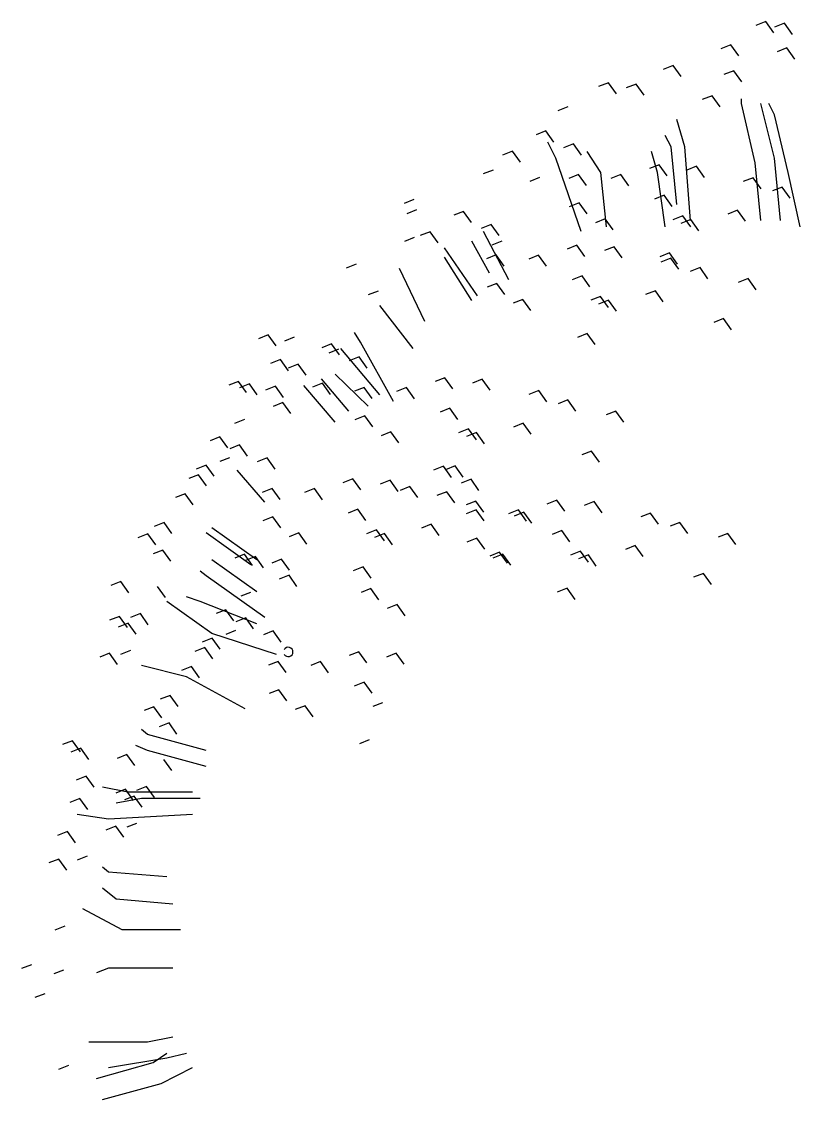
# Model space of a CAD drawing. Header units: millimetres. Extents: x 11966 to 133335, y 1756 to 88592.
# Drawn here: x 53493 to 55298, y 79315 to 81829 of the extents above; entities that cross this region are included whole.
import ezdxf

# ---------------------------------------------------------------- set-up
doc = ezdxf.new("R2010")
doc.units = ezdxf.units.MM

# ---------------------------------------------------------------- blocks, each defined once
blk = doc.blocks.new('A$C06EA5E69')
at = {"color": 64}
for p, q in [((1.7363, 4.5266), (1.7133, 4.5175)), ((1.7363, 4.5266), (1.7133, 4.5175)), ((1.7549, 4.5006), (1.7363, 4.5266)), ((1.78, 4.5227), (1.7571, 4.5136)), ((1.78, 4.5227), (1.7571, 4.5136)), ((1.7987, 4.4967), (1.78, 4.5227)), ((1.6547, 4.4724), (1.6318, 4.4633)), ((1.6734, 4.4464), (1.6547, 4.4724)), ((1.7857, 4.4651), (1.7627, 4.456)), ((1.7857, 4.4651), (1.7627, 4.456)), ((1.8043, 4.4392), (1.7857, 4.4651)), ((1.8043, 4.4392), (1.7857, 4.4651)), ((1.5203, 4.4243), (1.4974, 4.4152)), ((1.5203, 4.4243), (1.4974, 4.4152)), ((1.539, 4.3983), (1.5203, 4.4243)), ((1.6616, 4.4121), (1.6387, 4.403)), ((1.6616, 4.4121), (1.6387, 4.403)), ((1.6802, 4.3862), (1.6616, 4.4121)), ((1.4524, 4.355), (1.4338, 4.3809)), ((1.6111, 4.3538), (1.5881, 4.3447)), ((1.6111, 4.3538), (1.5881, 4.3447)), ((1.6297, 4.3278), (1.6111, 4.3538)), ((1.6297, 4.3278), (1.6111, 4.3538)), ((0.9411, 3.8276), (0.8818, 3.9508)), ((0.9137, 3.7641), (0.8362, 3.8649)), ((0.7906, 3.7791), (0.777, 3.8015)), ((0.8681, 3.6409), (0.7906, 3.7791)), ((0.8362, 3.6559), (0.745, 3.7641)), ((0.8089, 3.6297), (0.7314, 3.7044)), ((0.7314, 3.5924), (0.6584, 3.6783)), ((0.7633, 3.6185), (0.6995, 3.6932)), ((0.5673, 3.4057), (0.5034, 3.4804)), ((0.549, 3.2714), (0.4442, 3.346)), ((0.5353, 3.2602), (0.4305, 3.3348)), ((0.549, 3.1967), (0.4442, 3.2714)), ((0.4305, 3.234), (0.4168, 3.2452)), ((0.5673, 3.137), (0.4305, 3.234)), ((0.4442, 3.0996), (0.3393, 3.1743)), ((0.4168, 3.1743), (0.3849, 3.1855)), ((0.549, 3.122), (0.4168, 3.1743)), ((0.5946, 3.0511), (0.4442, 3.0996))]:
    blk.add_line(p, q, dxfattribs=at)
at = {"color": 62}
for p, q in [((1.3694, 4.3841), (1.3464, 4.375)), ((1.3694, 4.3841), (1.3464, 4.375)), ((1.388, 4.3581), (1.3694, 4.3841)), ((1.388, 4.3581), (1.3694, 4.3841)), ((1.4338, 4.3809), (1.4109, 4.3718)), ((1.4338, 4.3809), (1.4109, 4.3718)), ((1.2743, 4.3279), (1.2513, 4.3188)), ((1.2235, 4.2717), (1.2005, 4.2626)), ((1.2235, 4.2717), (1.2005, 4.2626)), ((1.2421, 4.2457), (1.2235, 4.2717)), ((1.2421, 4.2457), (1.2235, 4.2717)), ((1.1453, 4.2244), (1.1223, 4.2153)), ((1.1453, 4.2244), (1.1223, 4.2153)), ((1.1639, 4.1984), (1.1453, 4.2244)), ((1.1639, 4.1984), (1.1453, 4.2244)), ((1.2876, 4.2412), (1.2647, 4.2321)), ((1.2876, 4.2412), (1.2647, 4.2321)), ((1.3063, 4.2153), (1.2876, 4.2412)), ((1.1003, 4.1804), (1.0773, 4.1713)), ((1.4877, 4.1927), (1.4648, 4.1836)), ((1.4877, 4.1927), (1.4648, 4.1836)), ((1.5064, 4.1667), (1.4877, 4.1927)), ((1.5064, 4.1667), (1.4877, 4.1927)), ((1.2086, 4.1628), (1.1856, 4.1537)), ((1.2995, 4.1701), (1.2766, 4.161)), ((1.2995, 4.1701), (1.2766, 4.161)), ((1.3182, 4.1442), (1.2995, 4.1701)), ((1.3182, 4.1442), (1.2995, 4.1701)), ((1.3982, 4.1697), (1.3753, 4.1606)), ((1.3982, 4.1697), (1.3753, 4.1606)), ((1.4168, 4.1438), (1.3982, 4.1697)), ((1.4168, 4.1438), (1.3982, 4.1697)), ((0.9156, 4.1118), (0.8926, 4.1027)), ((1.3011, 4.104), (1.2781, 4.0949)), ((1.3197, 4.078), (1.3011, 4.104)), ((1.3197, 4.078), (1.3011, 4.104)), ((1.4996, 4.1216), (1.4767, 4.1125)), ((1.4996, 4.1216), (1.4767, 4.1125)), ((1.5182, 4.0956), (1.4996, 4.1216)), ((1.5182, 4.0956), (1.4996, 4.1216)), ((0.9219, 4.0877), (0.8989, 4.0786)), ((1.0315, 4.0839), (1.0086, 4.0748)), ((1.0315, 4.0839), (1.0086, 4.0748)), ((1.0502, 4.0579), (1.0315, 4.0839)), ((1.0502, 4.0579), (1.0315, 4.0839)), ((1.0957, 4.0534), (1.0727, 4.0443)), ((1.0957, 4.0534), (1.0727, 4.0443)), ((1.1143, 4.0275), (1.0957, 4.0534)), ((1.362, 4.0666), (1.339, 4.0575)), ((1.362, 4.0666), (1.339, 4.0575)), ((1.3806, 4.0406), (1.362, 4.0666)), ((1.3806, 4.0406), (1.362, 4.0666)), ((0.9164, 4.0228), (0.8935, 4.0137)), ((0.9533, 4.0366), (0.9303, 4.0275)), ((0.9533, 4.0366), (0.9303, 4.0275)), ((0.9719, 4.0106), (0.9533, 4.0366)), ((0.9719, 4.0106), (0.9533, 4.0366)), ((1.1205, 4.0146), (1.0975, 4.0055)), ((1.2958, 4.0049), (1.2728, 3.9958)), ((1.2958, 4.0049), (1.2728, 3.9958)), ((1.3144, 3.9789), (1.2958, 4.0049)), ((1.3144, 3.9789), (1.2958, 4.0049)), ((1.3829, 4.0015), (1.36, 3.9924)), ((1.3829, 4.0015), (1.36, 3.9924)), ((1.4015, 3.9756), (1.3829, 4.0015)), ((1.4015, 3.9756), (1.3829, 4.0015)), ((1.1076, 3.9824), (1.0846, 3.9733)), ((1.1076, 3.9824), (1.0846, 3.9733)), ((1.1262, 3.9564), (1.1076, 3.9824)), ((1.1262, 3.9564), (1.1076, 3.9824)), ((1.2063, 3.982), (1.1833, 3.9728)), ((1.2063, 3.982), (1.1833, 3.9728)), ((1.2249, 3.956), (1.2063, 3.982)), ((1.2249, 3.956), (1.2063, 3.982)), ((0.7805, 3.9607), (0.7575, 3.9516)), ((1.3077, 3.9338), (1.2847, 3.9247)), ((1.3077, 3.9338), (1.2847, 3.9247)), ((1.3263, 3.9079), (1.3077, 3.9338)), ((1.3263, 3.9079), (1.3077, 3.9338)), ((0.832, 3.8982), (0.809, 3.8891)), ((1.1091, 3.9162), (1.0862, 3.9071)), ((1.1278, 3.8902), (1.1091, 3.9162)), ((1.1278, 3.8902), (1.1091, 3.9162)), ((1.17, 3.8788), (1.147, 3.8697)), ((1.17, 3.8788), (1.147, 3.8697)), ((1.1886, 3.8529), (1.17, 3.8788)), ((1.1886, 3.8529), (1.17, 3.8788)), ((1.3509, 3.8859), (1.3279, 3.8768)), ((1.3509, 3.8859), (1.3279, 3.8768)), ((1.3695, 3.877), (1.3465, 3.8679)), ((1.3695, 3.877), (1.3465, 3.8679)), ((1.3695, 3.8599), (1.3509, 3.8859)), ((1.3881, 3.8511), (1.3695, 3.877)), ((0.5756, 3.7962), (0.5526, 3.787)), ((0.5756, 3.7962), (0.5526, 3.787)), ((0.5942, 3.7702), (0.5756, 3.7962)), ((0.5942, 3.7702), (0.5756, 3.7962)), ((1.3199, 3.7993), (1.2969, 3.7902)), ((1.3199, 3.7993), (1.2969, 3.7902)), ((1.3385, 3.7733), (1.3199, 3.7993)), ((1.3385, 3.7733), (1.3199, 3.7993)), ((0.6363, 3.7905), (0.6133, 3.7814)), ((0.7234, 3.7751), (0.7004, 3.766)), ((0.7234, 3.7751), (0.7004, 3.766)), ((0.742, 3.7492), (0.7234, 3.7751)), ((0.742, 3.7492), (0.7234, 3.7751)), ((0.7397, 3.7626), (0.7167, 3.7535)), ((0.6039, 3.7384), (0.581, 3.7293)), ((0.6039, 3.7384), (0.581, 3.7293)), ((0.6226, 3.7124), (0.6039, 3.7384)), ((0.6226, 3.7124), (0.6039, 3.7384)), ((0.6452, 3.7278), (0.6222, 3.7187)), ((0.6452, 3.7278), (0.6222, 3.7187)), ((0.6638, 3.7019), (0.6452, 3.7278)), ((0.6638, 3.7019), (0.6452, 3.7278)), ((0.7876, 3.7447), (0.7646, 3.7356)), ((0.7876, 3.7447), (0.7646, 3.7356)), ((0.8062, 3.7187), (0.7876, 3.7447)), ((0.9877, 3.6961), (0.9647, 3.687)), ((0.9877, 3.6961), (0.9647, 3.687)), ((1.0063, 3.6702), (0.9877, 3.6961)), ((1.0063, 3.6702), (0.9877, 3.6961)), ((0.5063, 3.6876), (0.4833, 3.6785)), ((0.5063, 3.6876), (0.4833, 3.6785)), ((0.5249, 3.6616), (0.5063, 3.6876)), ((0.5249, 3.6616), (0.5063, 3.6876)), ((0.5315, 3.682), (0.5086, 3.6729)), ((0.5315, 3.682), (0.5086, 3.6729)), ((0.5501, 3.656), (0.5315, 3.682)), ((0.5501, 3.656), (0.5315, 3.682)), ((0.5923, 3.6764), (0.5693, 3.6673)), ((0.5923, 3.6764), (0.5693, 3.6673)), ((0.6109, 3.6504), (0.5923, 3.6764)), ((0.7021, 3.6833), (0.6791, 3.6742)), ((0.7207, 3.6574), (0.7021, 3.6833)), ((0.7207, 3.6574), (0.7021, 3.6833)), ((0.7995, 3.6736), (0.7765, 3.6645)), ((0.7995, 3.6736), (0.7765, 3.6645)), ((0.8181, 3.6476), (0.7995, 3.6736)), ((0.8181, 3.6476), (0.7995, 3.6736)), ((0.8981, 3.6732), (0.8752, 3.6641)), ((0.8981, 3.6732), (0.8752, 3.6641)), ((0.9168, 3.6472), (0.8981, 3.6732)), ((0.9168, 3.6472), (0.8981, 3.6732)), ((1.0748, 3.6928), (1.0518, 3.6837)), ((1.0748, 3.6928), (1.0518, 3.6837)), ((1.0934, 3.6668), (1.0748, 3.6928)), ((1.0934, 3.6668), (1.0748, 3.6928)), ((1.2067, 3.6661), (1.1837, 3.657)), ((1.2067, 3.6661), (1.1837, 3.657)), ((1.2253, 3.6401), (1.2067, 3.6661)), ((1.2253, 3.6401), (1.2067, 3.6661)), ((0.6098, 3.6385), (0.5868, 3.6294)), ((0.6098, 3.6385), (0.5868, 3.6294)), ((0.6284, 3.6125), (0.6098, 3.6385)), ((0.6284, 3.6125), (0.6098, 3.6385)), ((0.9995, 3.6251), (0.9766, 3.6159)), ((0.9995, 3.6251), (0.9766, 3.6159)), ((1.0182, 3.5991), (0.9995, 3.6251)), ((1.0182, 3.5991), (0.9995, 3.6251)), ((1.2749, 3.6442), (1.2519, 3.6351)), ((1.2749, 3.6442), (1.2519, 3.6351)), ((1.2935, 3.6183), (1.2749, 3.6442)), ((1.2935, 3.6183), (1.2749, 3.6442)), ((0.52, 3.5988), (0.497, 3.5897)), ((0.52, 3.5988), (0.497, 3.5897)), ((0.801, 3.6074), (0.778, 3.5983)), ((0.8196, 3.5814), (0.801, 3.6074)), ((0.8196, 3.5814), (0.801, 3.6074)), ((1.3869, 3.6185), (1.3639, 3.6094)), ((1.3869, 3.6185), (1.3639, 3.6094)), ((1.4055, 3.5925), (1.3869, 3.6185)), ((1.4055, 3.5925), (1.3869, 3.6185)), ((0.8619, 3.5701), (0.8389, 3.561)), ((0.8619, 3.5701), (0.8389, 3.561)), ((0.8805, 3.5441), (0.8619, 3.5701)), ((0.8805, 3.5441), (0.8619, 3.5701)), ((1.0427, 3.5771), (1.0197, 3.568)), ((1.0427, 3.5771), (1.0197, 3.568)), ((1.0613, 3.5512), (1.0427, 3.5771)), ((1.1707, 3.5903), (1.1477, 3.5812)), ((1.1707, 3.5903), (1.1477, 3.5812)), ((1.1893, 3.5643), (1.1707, 3.5903)), ((1.1893, 3.5643), (1.1707, 3.5903)), ((1.0613, 3.5683), (1.0384, 3.5592)), ((1.0613, 3.5683), (1.0384, 3.5592)), ((1.08, 3.5423), (1.0613, 3.5683)), ((1.33, 3.5252), (1.307, 3.5161)), ((1.33, 3.5252), (1.307, 3.5161)), ((1.3486, 3.4992), (1.33, 3.5252)), ((1.3486, 3.4992), (1.33, 3.5252)), ((0.9845, 3.4897), (0.9615, 3.4806)), ((0.9845, 3.4897), (0.9615, 3.4806)), ((1.0031, 3.4638), (0.9845, 3.4897)), ((1.0031, 3.4638), (0.9845, 3.4897)), ((1.0117, 3.4905), (0.9888, 3.4814)), ((1.0117, 3.4905), (0.9888, 3.4814)), ((1.0304, 3.4645), (1.0117, 3.4905)), ((1.0304, 3.4645), (1.0117, 3.4905)), ((0.773, 3.4604), (0.75, 3.4513)), ((0.773, 3.4604), (0.75, 3.4513)), ((0.7916, 3.4345), (0.773, 3.4604)), ((0.7916, 3.4345), (0.773, 3.4604)), ((0.8601, 3.4571), (0.8371, 3.448)), ((0.8601, 3.4571), (0.8371, 3.448)), ((0.8787, 3.4311), (0.8601, 3.4571)), ((0.8787, 3.4311), (0.8601, 3.4571)), ((1.0487, 3.4593), (1.0257, 3.4502)), ((1.0487, 3.4593), (1.0257, 3.4502)), ((1.0673, 3.4333), (1.0487, 3.4593)), ((0.9063, 3.4424), (0.8833, 3.4333)), ((0.9063, 3.4424), (0.8833, 3.4333)), ((0.9249, 3.4165), (0.9063, 3.4424)), ((0.9249, 3.4165), (0.9063, 3.4424)), ((0.992, 3.4304), (0.969, 3.4213)), ((0.992, 3.4304), (0.969, 3.4213)), ((1.0106, 3.4044), (0.992, 3.4304)), ((1.0106, 3.4044), (0.992, 3.4304)), ((1.0602, 3.4085), (1.0372, 3.3994)), ((1.0602, 3.4085), (1.0372, 3.3994)), ((1.0788, 3.3826), (1.0602, 3.4085)), ((1.0788, 3.3826), (1.0602, 3.4085)), ((1.2488, 3.4107), (1.2258, 3.4016)), ((1.2488, 3.4107), (1.2258, 3.4016)), ((1.2674, 3.3848), (1.2488, 3.4107)), ((1.2674, 3.3848), (1.2488, 3.4107)), ((1.3359, 3.4074), (1.3129, 3.3983)), ((1.3359, 3.4074), (1.3129, 3.3983)), ((1.3545, 3.3814), (1.3359, 3.4074)), ((1.3545, 3.3814), (1.3359, 3.4074)), ((0.7849, 3.3894), (0.7619, 3.3803)), ((0.7849, 3.3894), (0.7619, 3.3803)), ((0.8035, 3.3634), (0.7849, 3.3894)), ((0.8035, 3.3634), (0.7849, 3.3894)), ((1.0606, 3.3882), (1.0376, 3.3791)), ((1.0606, 3.3882), (1.0376, 3.3791)), ((1.0792, 3.3622), (1.0606, 3.3882)), ((1.0792, 3.3622), (1.0606, 3.3882)), ((1.1593, 3.3878), (1.1363, 3.3787)), ((1.1593, 3.3878), (1.1363, 3.3787)), ((1.1722, 3.3828), (1.1492, 3.3737)), ((1.1722, 3.3828), (1.1492, 3.3737)), ((1.1779, 3.3618), (1.1593, 3.3878)), ((1.1779, 3.3618), (1.1593, 3.3878)), ((1.1908, 3.3568), (1.1722, 3.3828)), ((1.1908, 3.3568), (1.1722, 3.3828)), ((1.4678, 3.3807), (1.4448, 3.3716)), ((1.4678, 3.3807), (1.4448, 3.3716)), ((1.4864, 3.3547), (1.4678, 3.3807)), ((1.4864, 3.3547), (1.4678, 3.3807)), ((0.956, 3.3546), (0.933, 3.3455)), ((0.956, 3.3546), (0.933, 3.3455)), ((0.9746, 3.3286), (0.956, 3.3546)), ((0.9746, 3.3286), (0.956, 3.3546)), ((1.536, 3.3588), (1.513, 3.3497)), ((1.536, 3.3588), (1.513, 3.3497)), ((1.5546, 3.3329), (1.536, 3.3588)), ((1.5546, 3.3329), (1.536, 3.3588)), ((0.6658, 3.3084), (0.6472, 3.3344)), ((0.6658, 3.3084), (0.6472, 3.3344)), ((0.828, 3.3414), (0.805, 3.3323)), ((0.828, 3.3414), (0.805, 3.3323)), ((0.8467, 3.3326), (0.8237, 3.3235)), ((0.8467, 3.3326), (0.8237, 3.3235)), ((0.8466, 3.3155), (0.828, 3.3414)), ((0.8653, 3.3066), (0.8467, 3.3326)), ((1.0621, 3.322), (1.0391, 3.3129)), ((1.0807, 3.296), (1.0621, 3.322)), ((1.0807, 3.296), (1.0621, 3.322)), ((1.2607, 3.3396), (1.2377, 3.3305)), ((1.2607, 3.3396), (1.2377, 3.3305)), ((1.2793, 3.3137), (1.2607, 3.3396)), ((1.2793, 3.3137), (1.2607, 3.3396)), ((1.648, 3.3331), (1.6251, 3.324)), ((1.648, 3.3331), (1.6251, 3.324)), ((1.6667, 3.3071), (1.648, 3.3331)), ((1.6667, 3.3071), (1.648, 3.3331)), ((1.4318, 3.3049), (1.4088, 3.2958)), ((1.4318, 3.3049), (1.4088, 3.2958)), ((1.4504, 3.2789), (1.4318, 3.3049)), ((1.4504, 3.2789), (1.4318, 3.3049)), ((1.1153, 3.2895), (1.0923, 3.2804)), ((1.1153, 3.2895), (1.0923, 3.2804)), ((1.123, 3.2847), (1.1, 3.2756)), ((1.123, 3.2847), (1.1, 3.2756)), ((1.1339, 3.2636), (1.1153, 3.2895)), ((1.1339, 3.2636), (1.1153, 3.2895)), ((1.1416, 3.2587), (1.123, 3.2847)), ((1.1416, 3.2587), (1.123, 3.2847)), ((1.3038, 3.2917), (1.2809, 3.2826)), ((1.3038, 3.2917), (1.2809, 3.2826)), ((1.3225, 3.2829), (1.2995, 3.2738)), ((1.3225, 3.2829), (1.2995, 3.2738)), ((1.3225, 3.2657), (1.3038, 3.2917)), ((1.3411, 3.2569), (1.3225, 3.2829)), ((0.7971, 3.2548), (0.7741, 3.2457)), ((0.7971, 3.2548), (0.7741, 3.2457)), ((0.8157, 3.2288), (0.7971, 3.2548)), ((0.8157, 3.2288), (0.7971, 3.2548)), ((0.6427, 3.2094), (0.6241, 3.2354)), ((0.6427, 3.2094), (0.6241, 3.2354)), ((1.5911, 3.2398), (1.5681, 3.2307)), ((1.5911, 3.2398), (1.5681, 3.2307)), ((1.6097, 3.2138), (1.5911, 3.2398)), ((1.6097, 3.2138), (1.5911, 3.2398)), ((0.8153, 3.2043), (0.7923, 3.1952)), ((0.8339, 3.1783), (0.8153, 3.2043)), ((0.8339, 3.1783), (0.8153, 3.2043)), ((1.2729, 3.2051), (1.2499, 3.196)), ((1.2729, 3.2051), (1.2499, 3.196)), ((1.2915, 3.1791), (1.2729, 3.2051)), ((1.2915, 3.1791), (1.2729, 3.2051)), ((0.8762, 3.167), (0.8532, 3.1579)), ((0.8762, 3.167), (0.8532, 3.1579)), ((0.8948, 3.141), (0.8762, 3.167)), ((0.8948, 3.141), (0.8762, 3.167)), ((0.5872, 3.1059), (0.5642, 3.0968)), ((0.5872, 3.1059), (0.5642, 3.0968)), ((0.6058, 3.0799), (0.5872, 3.1059)), ((0.7873, 3.0573), (0.7643, 3.0482)), ((0.7873, 3.0573), (0.7643, 3.0482)), ((0.8059, 3.0314), (0.7873, 3.0573)), ((0.8059, 3.0314), (0.7873, 3.0573)), ((0.8744, 3.054), (0.8514, 3.0449)), ((0.8744, 3.054), (0.8514, 3.0449)), ((0.893, 3.028), (0.8744, 3.054)), ((0.893, 3.028), (0.8744, 3.054)), ((0.3849, 2.9988), (0.2801, 3.025)), ((0.5991, 3.0348), (0.5761, 3.0257)), ((0.5991, 3.0348), (0.5761, 3.0257)), ((0.6177, 3.0088), (0.5991, 3.0348)), ((0.6177, 3.0088), (0.5991, 3.0348)), ((0.6978, 3.0344), (0.6748, 3.0253)), ((0.6978, 3.0344), (0.6748, 3.0253)), ((0.7164, 3.0084), (0.6978, 3.0344)), ((0.7164, 3.0084), (0.6978, 3.0344)), ((0.5217, 2.9242), (0.3849, 2.9988)), ((0.7992, 2.9863), (0.7762, 2.9772)), ((0.7992, 2.9863), (0.7762, 2.9772)), ((0.8178, 2.9603), (0.7992, 2.9863)), ((0.8178, 2.9603), (0.7992, 2.9863)), ((0.8423, 2.9383), (0.8193, 2.9292)), ((0.8423, 2.9383), (0.8193, 2.9292)), ((0.2937, 2.8644), (0.2801, 2.8756)), ((0.4305, 2.8271), (0.2937, 2.8644)), ((0.2937, 2.8271), (0.2664, 2.8383)), ((0.4305, 2.7898), (0.2937, 2.8271)), ((0.2481, 2.73), (0.1889, 2.7412)), ((0.2801, 2.7151), (0.2208, 2.7039)), ((0.3986, 2.73), (0.2481, 2.73)), ((0.4168, 2.7151), (0.2801, 2.7151)), ((0.2026, 2.6666), (0.1296, 2.6778)), ((0.3986, 2.6778), (0.2026, 2.6666)), ((0.2026, 2.5434), (0.1889, 2.5546)), ((0.3393, 2.5322), (0.2026, 2.5434)), ((0.2208, 2.4799), (0.1889, 2.506)), ((0.353, 2.4687), (0.2208, 2.4799)), ((0.2345, 2.409), (0.1433, 2.4575)), ((0.3712, 2.409), (0.2345, 2.409)), ((0.2026, 2.3194), (0.1752, 2.3082)), ((0.353, 2.3194), (0.2026, 2.3194)), ((0.157, 2.1477), (0.2937, 2.1477)), ((0.2937, 2.1477), (0.353, 2.1589)), ((0.3074, 2.0991), (0.3393, 2.1215)), ((0.3393, 2.1103), (0.3849, 2.1215)), ((0.1752, 2.0618), (0.3074, 2.0991)), ((0.2026, 2.0879), (0.3393, 2.1103))]:
    blk.add_line(p, q, dxfattribs=at)
at = {"color": 66}
for p, q in [((1.6796, 4.3353), (1.6796, 4.3465)), ((1.7115, 4.1972), (1.6796, 4.3353)), ((1.7571, 4.2084), (1.7252, 4.3353)), ((1.7571, 4.3092), (1.7434, 4.3353)), ((1.5474, 4.2345), (1.5292, 4.298)), ((1.789, 4.1748), (1.7571, 4.3092)), ((1.5155, 4.2345), (1.5018, 4.2607)), ((1.2465, 4.2084), (1.2283, 4.2457)), ((1.3514, 4.1748), (1.3195, 4.2233)), ((1.4836, 4.1748), (1.4699, 4.2233)), ((1.5292, 4.1001), (1.5155, 4.2345)), ((1.5611, 4.0628), (1.5474, 4.2345)), ((1.3058, 4.0367), (1.2465, 4.2084)), ((1.7708, 4.0628), (1.7571, 4.2084)), ((1.365, 4.0479), (1.3514, 4.1748)), ((1.5018, 4.0479), (1.4836, 4.1748)), ((1.7252, 4.0628), (1.7115, 4.1972)), ((1.8164, 4.0479), (1.789, 4.1748)), ((1.1371, 3.9247), (1.0778, 4.0367)), ((1.0642, 3.8873), (0.9867, 3.9993)), ((1.0915, 3.9396), (1.0505, 4.0143)), ((1.0505, 3.8761), (0.9867, 3.9769))]:
    blk.add_line(p, q, dxfattribs=at)
at = {"color": 60}
for p, q in [((1.5749, 4.1893), (1.5519, 4.1802)), ((1.5749, 4.1893), (1.5519, 4.1802)), ((1.5935, 4.1633), (1.5749, 4.1893)), ((1.5935, 4.1633), (1.5749, 4.1893)), ((1.7067, 4.1626), (1.6838, 4.1535)), ((1.7067, 4.1626), (1.6838, 4.1535)), ((1.7254, 4.1366), (1.7067, 4.1626)), ((1.7254, 4.1366), (1.7067, 4.1626)), ((1.775, 4.1408), (1.752, 4.1317)), ((1.775, 4.1408), (1.752, 4.1317)), ((1.7936, 4.1148), (1.775, 4.1408)), ((1.7936, 4.1148), (1.775, 4.1408)), ((1.5428, 4.0737), (1.5198, 4.0646)), ((1.5428, 4.0737), (1.5198, 4.0646)), ((1.5614, 4.0477), (1.5428, 4.0737)), ((1.6708, 4.0868), (1.6478, 4.0777)), ((1.6708, 4.0868), (1.6478, 4.0777)), ((1.6894, 4.0608), (1.6708, 4.0868)), ((1.6894, 4.0608), (1.6708, 4.0868)), ((1.5614, 4.0648), (1.5385, 4.0557)), ((1.5614, 4.0648), (1.5385, 4.0557)), ((1.58, 4.0389), (1.5614, 4.0648)), ((1.5118, 3.987), (1.4889, 3.9779)), ((1.5118, 3.987), (1.4889, 3.9779)), ((1.5148, 3.9748), (1.4918, 3.9657)), ((1.5148, 3.9748), (1.4918, 3.9657)), ((1.5304, 3.9611), (1.5118, 3.987)), ((1.5304, 3.9611), (1.5118, 3.987)), ((1.5334, 3.9489), (1.5148, 3.9748)), ((1.5334, 3.9489), (1.5148, 3.9748)), ((1.583, 3.953), (1.5601, 3.9439)), ((1.583, 3.953), (1.5601, 3.9439)), ((1.6016, 3.927), (1.583, 3.953)), ((1.6016, 3.927), (1.583, 3.953)), ((1.6951, 3.9273), (1.6721, 3.9182)), ((1.6951, 3.9273), (1.6721, 3.9182)), ((1.7137, 3.9013), (1.6951, 3.9273)), ((1.7137, 3.9013), (1.6951, 3.9273)), ((1.4788, 3.899), (1.4558, 3.8899)), ((1.4788, 3.899), (1.4558, 3.8899)), ((1.4974, 3.8731), (1.4788, 3.899)), ((1.4974, 3.8731), (1.4788, 3.899)), ((1.6381, 3.834), (1.6151, 3.8249)), ((1.6381, 3.834), (1.6151, 3.8249)), ((1.6567, 3.808), (1.6381, 3.834)), ((1.6567, 3.808), (1.6381, 3.834)), ((0.4627, 3.5584), (0.4398, 3.5493)), ((0.4814, 3.5324), (0.4627, 3.5584)), ((0.4814, 3.5324), (0.4627, 3.5584)), ((0.5087, 3.5394), (0.4857, 3.5303)), ((0.5087, 3.5394), (0.4857, 3.5303)), ((0.5273, 3.5135), (0.5087, 3.5394)), ((0.5273, 3.5135), (0.5087, 3.5394)), ((0.4853, 3.5097), (0.4623, 3.5006)), ((0.4853, 3.5097), (0.4623, 3.5006)), ((0.5729, 3.509), (0.5499, 3.4999)), ((0.5729, 3.509), (0.5499, 3.4999)), ((0.5915, 3.483), (0.5729, 3.509)), ((0.4132, 3.47), (0.3902, 3.4609)), ((0.4132, 3.47), (0.3902, 3.4609)), ((0.4305, 3.4921), (0.4075, 3.483)), ((0.4305, 3.4921), (0.4075, 3.483)), ((0.4318, 3.4441), (0.4132, 3.47)), ((0.4318, 3.4441), (0.4132, 3.47)), ((0.4491, 3.4662), (0.4305, 3.4921)), ((0.4491, 3.4662), (0.4305, 3.4921)), ((0.382, 3.4257), (0.359, 3.4166)), ((0.382, 3.4257), (0.359, 3.4166)), ((0.4006, 3.3998), (0.382, 3.4257)), ((0.4006, 3.3998), (0.382, 3.4257)), ((0.5848, 3.4379), (0.5618, 3.4288)), ((0.5848, 3.4379), (0.5618, 3.4288)), ((0.6034, 3.4119), (0.5848, 3.4379)), ((0.6034, 3.4119), (0.5848, 3.4379)), ((0.6835, 3.4375), (0.6605, 3.4284)), ((0.6835, 3.4375), (0.6605, 3.4284)), ((0.7021, 3.4115), (0.6835, 3.4375)), ((0.7021, 3.4115), (0.6835, 3.4375)), ((0.5863, 3.3717), (0.5633, 3.3626)), ((0.6049, 3.3458), (0.5863, 3.3717)), ((0.6049, 3.3458), (0.5863, 3.3717)), ((0.3324, 3.3585), (0.3094, 3.3494)), ((0.3324, 3.3585), (0.3094, 3.3494)), ((0.351, 3.3326), (0.3324, 3.3585)), ((0.351, 3.3326), (0.3324, 3.3585)), ((0.2945, 3.3322), (0.2715, 3.3231)), ((0.2945, 3.3322), (0.2715, 3.3231)), ((0.3131, 3.3062), (0.2945, 3.3322)), ((0.3131, 3.3062), (0.2945, 3.3322)), ((0.6472, 3.3344), (0.6242, 3.3253)), ((0.6472, 3.3344), (0.6242, 3.3253)), ((0.3298, 3.2943), (0.3068, 3.2852)), ((0.3298, 3.2943), (0.3068, 3.2852)), ((0.3484, 3.2683), (0.3298, 3.2943)), ((0.3484, 3.2683), (0.3298, 3.2943)), ((0.5206, 3.2845), (0.4976, 3.2754)), ((0.5206, 3.2845), (0.4976, 3.2754)), ((0.5392, 3.2585), (0.5206, 3.2845)), ((0.5392, 3.2585), (0.5206, 3.2845)), ((0.5458, 3.2789), (0.5229, 3.2698)), ((0.5458, 3.2789), (0.5229, 3.2698)), ((0.5644, 3.2529), (0.5458, 3.2789)), ((0.5644, 3.2529), (0.5458, 3.2789)), ((0.6066, 3.2733), (0.5836, 3.2641)), ((0.6066, 3.2733), (0.5836, 3.2641)), ((0.6252, 3.2473), (0.6066, 3.2733)), ((0.2314, 3.2207), (0.2085, 3.2116)), ((0.25, 3.1947), (0.2314, 3.2207)), ((0.6241, 3.2354), (0.6011, 3.2263)), ((0.6241, 3.2354), (0.6011, 3.2263)), ((0.336, 3.1835), (0.3174, 3.2094)), ((0.336, 3.1835), (0.3174, 3.2094)), ((0.5343, 3.1957), (0.5113, 3.1866)), ((0.5343, 3.1957), (0.5113, 3.1866)), ((0.2772, 3.1462), (0.2542, 3.1371)), ((0.2772, 3.1462), (0.2542, 3.1371)), ((0.2958, 3.1202), (0.2772, 3.1462)), ((0.2958, 3.1202), (0.2772, 3.1462)), ((0.477, 3.1553), (0.4541, 3.1462)), ((0.4957, 3.1293), (0.477, 3.1553)), ((0.4957, 3.1293), (0.477, 3.1553)), ((0.2285, 3.1397), (0.2055, 3.1306)), ((0.2285, 3.1397), (0.2055, 3.1306)), ((0.2488, 3.1238), (0.2258, 3.1146)), ((0.2488, 3.1238), (0.2258, 3.1146)), ((0.2471, 3.1138), (0.2285, 3.1397)), ((0.2471, 3.1138), (0.2285, 3.1397)), ((0.2674, 3.0978), (0.2488, 3.1238)), ((0.2674, 3.0978), (0.2488, 3.1238)), ((0.523, 3.1363), (0.5, 3.1272)), ((0.523, 3.1363), (0.5, 3.1272)), ((0.5416, 3.1104), (0.523, 3.1363)), ((0.5416, 3.1104), (0.523, 3.1363)), ((0.4996, 3.1066), (0.4766, 3.0975)), ((0.4996, 3.1066), (0.4766, 3.0975)), ((0.4275, 3.0669), (0.4045, 3.0578)), ((0.4275, 3.0669), (0.4045, 3.0578)), ((0.4448, 3.089), (0.4218, 3.0799)), ((0.4448, 3.089), (0.4218, 3.0799)), ((0.4461, 3.041), (0.4275, 3.0669)), ((0.4461, 3.041), (0.4275, 3.0669)), ((0.4634, 3.0631), (0.4448, 3.089)), ((0.4634, 3.0631), (0.4448, 3.089)), ((0.2054, 3.0536), (0.1824, 3.0445)), ((0.2054, 3.0536), (0.1824, 3.0445)), ((0.224, 3.0276), (0.2054, 3.0536)), ((0.224, 3.0276), (0.2054, 3.0536)), ((0.2541, 3.06), (0.2311, 3.0509)), ((0.3963, 3.0226), (0.3733, 3.0135)), ((0.3963, 3.0226), (0.3733, 3.0135)), ((0.4149, 2.9967), (0.3963, 3.0226)), ((0.4149, 2.9967), (0.3963, 3.0226)), ((0.6006, 2.9686), (0.5776, 2.9595)), ((0.6192, 2.9427), (0.6006, 2.9686)), ((0.6192, 2.9427), (0.6006, 2.9686)), ((0.3467, 2.9554), (0.3237, 2.9463)), ((0.3467, 2.9554), (0.3237, 2.9463)), ((0.3653, 2.9295), (0.3467, 2.9554)), ((0.3653, 2.9295), (0.3467, 2.9554)), ((0.3088, 2.9291), (0.2858, 2.92)), ((0.3088, 2.9291), (0.2858, 2.92)), ((0.3274, 2.9031), (0.3088, 2.9291)), ((0.3274, 2.9031), (0.3088, 2.9291)), ((0.6615, 2.9313), (0.6385, 2.9222)), ((0.6615, 2.9313), (0.6385, 2.9222)), ((0.6801, 2.9053), (0.6615, 2.9313)), ((0.6801, 2.9053), (0.6615, 2.9313)), ((0.3441, 2.8912), (0.3211, 2.8821)), ((0.3441, 2.8912), (0.3211, 2.8821)), ((0.3627, 2.8652), (0.3441, 2.8912)), ((0.3627, 2.8652), (0.3441, 2.8912)), ((0.1188, 2.8498), (0.0958, 2.8407)), ((0.1188, 2.8498), (0.0958, 2.8407)), ((0.1374, 2.8239), (0.1188, 2.8498)), ((0.1374, 2.8239), (0.1188, 2.8498)), ((0.8114, 2.8517), (0.7884, 2.8426)), ((0.8114, 2.8517), (0.7884, 2.8426)), ((0.1383, 2.8321), (0.1153, 2.823)), ((0.1383, 2.8321), (0.1153, 2.823)), ((0.1569, 2.8062), (0.1383, 2.8321)), ((0.1569, 2.8062), (0.1383, 2.8321)), ((0.2457, 2.8176), (0.2228, 2.8085)), ((0.2643, 2.7916), (0.2457, 2.8176)), ((0.3503, 2.7804), (0.3317, 2.8063)), ((0.3503, 2.7804), (0.3317, 2.8063)), ((0.1506, 2.7672), (0.1276, 2.7581)), ((0.1506, 2.7672), (0.1276, 2.7581)), ((0.1692, 2.7412), (0.1506, 2.7672)), ((0.1692, 2.7412), (0.1506, 2.7672)), ((0.2915, 2.7431), (0.2685, 2.734)), ((0.2915, 2.7431), (0.2685, 2.734)), ((0.3101, 2.7171), (0.2915, 2.7431)), ((0.3101, 2.7171), (0.2915, 2.7431)), ((0.136, 2.715), (0.113, 2.7059)), ((0.136, 2.715), (0.113, 2.7059)), ((0.1546, 2.6891), (0.136, 2.715)), ((0.1546, 2.6891), (0.136, 2.715)), ((0.2428, 2.7366), (0.2198, 2.7275)), ((0.2428, 2.7366), (0.2198, 2.7275)), ((0.2631, 2.7206), (0.2401, 2.7115)), ((0.2631, 2.7206), (0.2401, 2.7115)), ((0.2614, 2.7107), (0.2428, 2.7366)), ((0.2614, 2.7107), (0.2428, 2.7366)), ((0.2817, 2.6947), (0.2631, 2.7206)), ((0.2817, 2.6947), (0.2631, 2.7206)), ((0.2197, 2.6505), (0.1967, 2.6414)), ((0.2197, 2.6505), (0.1967, 2.6414)), ((0.2383, 2.6245), (0.2197, 2.6505)), ((0.2383, 2.6245), (0.2197, 2.6505)), ((0.2684, 2.6569), (0.2454, 2.6478)), ((0.107, 2.638), (0.084, 2.6289)), ((0.107, 2.638), (0.084, 2.6289)), ((0.1256, 2.612), (0.107, 2.638)), ((0.1256, 2.612), (0.107, 2.638)), ((0.0867, 2.5738), (0.0637, 2.5647)), ((0.0867, 2.5738), (0.0637, 2.5647)), ((0.1053, 2.5478), (0.0867, 2.5738)), ((0.1053, 2.5478), (0.0867, 2.5738)), ((0.1531, 2.5802), (0.1301, 2.5711)), ((0.1531, 2.5802), (0.1301, 2.5711)), ((0.101, 2.4171), (0.078, 2.408)), ((0.023, 2.3274), (0, 2.3183)), ((0.0982, 2.315), (0.0752, 2.3059)), ((0.0543, 2.2598), (0.0313, 2.2507)), ((0.1092, 2.0923), (0.0862, 2.0832)), ((0.3256, 2.0506), (0.3986, 2.0879)), ((0.1889, 2.0133), (0.3256, 2.0506))]:
    blk.add_line(p, q, dxfattribs=at)
at = {"color": 64}
blk.add_arc((0.6223, 3.0567), 0.011, 210.5954, 149.4046, dxfattribs=at)

msp = doc.modelspace()

# ---------------------------------------------------------------- block references
at = {"xscale": 1000, "yscale": 1000, "zscale": 1000}
msp.add_blockref('A$C06EA5E69', (53492.5, 77302), dxfattribs=at)

doc.saveas('drawing.dxf')
